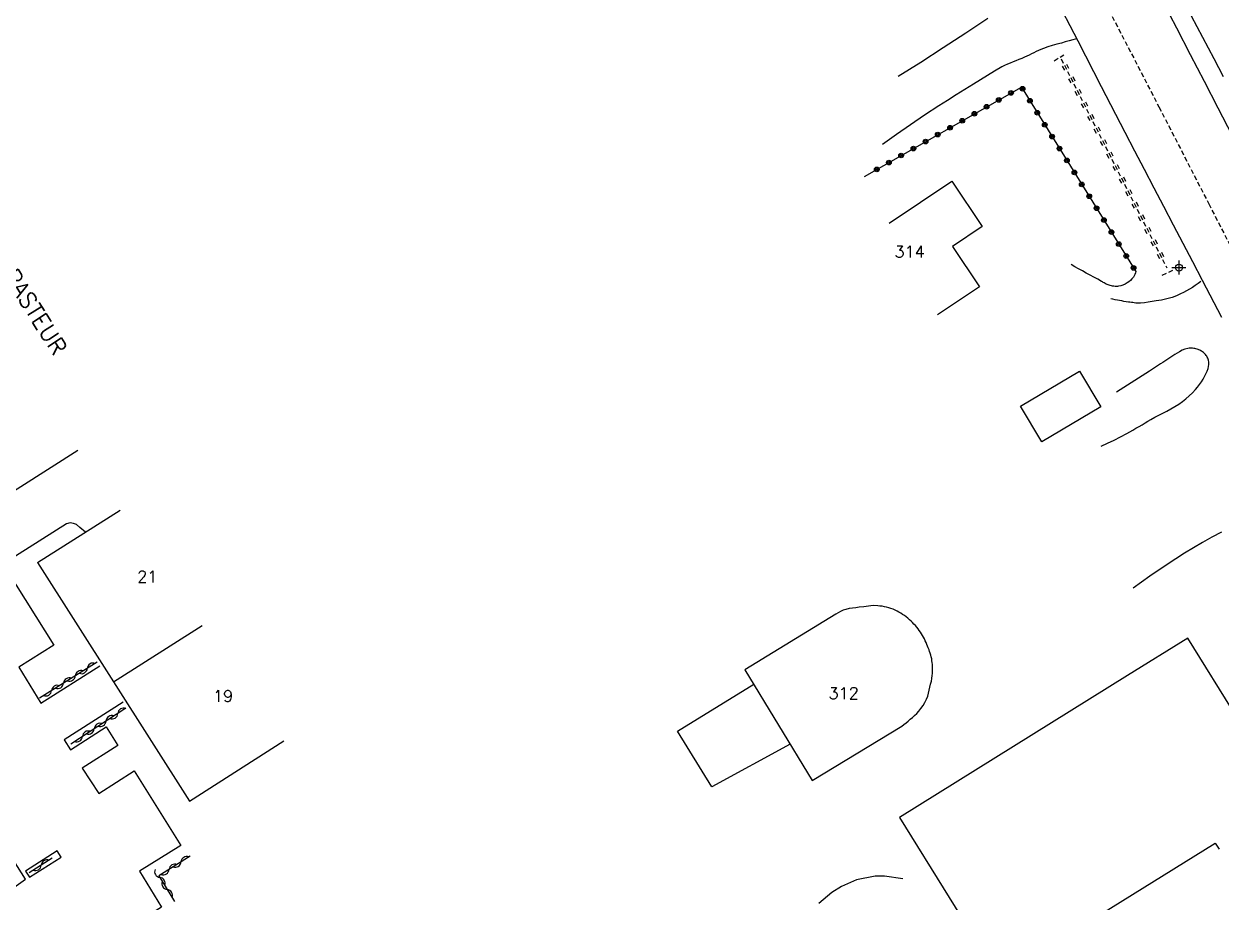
# Model space of a CAD drawing. Header units: millimetres. Extents: x 164999 to 166000, y 157004 to 158000.
# Drawn here: x 165616.7 to 165744.5, y 157724.9 to 157818.7 of the extents above; entities that cross this region are included whole.
import ezdxf
from ezdxf.enums import TextEntityAlignment as Align

# ---------------------------------------------------------------- set-up
doc = ezdxf.new("R2010")
doc.units = ezdxf.units.MM
doc.linetypes.add('DASHED', pattern=[0.75, 0.5, -0.25])
doc.layers.get('0').update_dxf_attribs({"linetype": 'CONTINUOUS'})
for name, color, linetype in [('W0001', 6, 'DASHED'), ('W0008', 7, 'CONTINUOUS'), ('W0010', 4, 'CONTINUOUS'), ('W0017', 7, 'CONTINUOUS'), ('W0101', 7, 'CONTINUOUS'), ('W0104', 1, 'CONTINUOUS'), ('W0112', 1, 'DASHED'), ('W0211', 2, 'CONTINUOUS'), ('W0214', 2, 'CONTINUOUS'), ('W0220', 5, 'DASHED'), ('W0310', 3, 'CONTINUOUS'), ('W0322', 7, 'CONTINUOUS'), ('W0853', 7, 'CONTINUOUS'), ('W0989', 7, 'CONTINUOUS'), ('W0991', 7, 'CONTINUOUS'), ('W1102', 7, 'CONTINUOUS')]:
    doc.layers.add(name, color=color, linetype=linetype)
doc.styles.get("Standard").update_dxf_attribs({"font": 'romans.shx', "width": 0.85})

# ---------------------------------------------------------------- blocks, each defined once
blk = doc.blocks.new('T853')
for p, q in [((-0.75, 0), (0.75, 0)), ((0, 0.75), (0, -0.75))]:
    blk.add_line(p, q)
blk.add_ellipse((0, 0), major_axis=(-0.265, 0.265), ratio=1, start_param=3.926991, end_param=10.210176)
blk = doc.blocks.new('t220o')
at = {"color": 0, "linetype": 'Continuous'}
for p, q in [((-0.25, 0.25), (0.25, 0.25)), ((-0.25, -0.25), (0.25, -0.25))]:
    blk.add_line(p, q, dxfattribs=at)
blk = doc.blocks.new('t322o')
at = {"color": 0, "linetype": 'Continuous'}
for radius in [0.25, 0.15]:
    blk.add_circle((0, 0), radius, dxfattribs=at)
blk = doc.blocks.new('t310o')
at = {"color": 0, "linetype": 'Continuous'}
for centre, start, end in [((-0.5, 0.38), 216.8699, 323.1304), ((0.5, -0.37), 36.8699, 143.1303)]:
    blk.add_arc(centre, 0.625, start, end, dxfattribs=at)

msp = doc.modelspace()

# ---------------------------------------------------------------- linework, layer by layer
at = {"layer": 'W0001'}
msp.add_lwpolyline([(165732.52, 157820.16), (165737.86, 157809.83), (165743.18, 157799.48), (165748.49, 157789.13)], dxfattribs=at)
at = {"layer": 'W0008'}
for points in [[(165726.68, 157821.77), (165729.19, 157816.88), (165731.7, 157812), (165734.22, 157807.13), (165735.25, 157805.15), (165736.28, 157803.18), (165737.32, 157801.2), (165738.35, 157799.23), (165739.38, 157797.25), (165740.42, 157795.28), (165741.45, 157793.31), (165742.48, 157791.33), (165744.53, 157787.37)], [(165745.7, 157806.73), (165744.18, 157809.7), (165742.72, 157812.55), (165741.24, 157815.4), (165739.77, 157818.25), (165738.29, 157821.09)]]:
    msp.add_lwpolyline(points, dxfattribs=at)
at = {"layer": 'W0010'}
msp.add_lwpolyline([(165616.81, 157728.24), (165617.26, 157727.58), (165620.65, 157729.74), (165620.2, 157730.4)], close=True, dxfattribs=at)
at = {"layer": 'W0017'}
for points in [[(165719.59, 157819.28), (165717.22, 157817.69), (165714.83, 157816.12), (165712.42, 157814.58), (165710, 157813.06)], [(165729.08, 157817.08), (165728.67, 157816.98), (165728.26, 157816.88), (165727.85, 157816.77), (165727.44, 157816.65), (165726.96, 157816.52), (165726.47, 157816.38), (165725.99, 157816.23), (165725.52, 157816.06), (165725.26, 157815.95), (165725.01, 157815.85), (165724.76, 157815.73), (165724.51, 157815.61), (165724.26, 157815.49), (165724.01, 157815.37), (165723.76, 157815.26), (165723.51, 157815.14), (165723.21, 157815.01), (165722.9, 157814.89), (165722.59, 157814.76), (165722.28, 157814.64), (165721.98, 157814.51), (165721.67, 157814.38), (165721.37, 157814.24), (165721.07, 157814.09), (165720.29, 157813.66), (165719.54, 157813.19), (165718.8, 157812.71), (165718.05, 157812.24), (165717.12, 157811.67), (165716.2, 157811.1), (165715.27, 157810.53), (165714.36, 157809.94), (165712.84, 157808.94), (165711.33, 157807.92), (165709.83, 157806.88), (165708.34, 157805.83)], [(165742.33, 157791.18), (165742.04, 157790.97), (165741.74, 157790.76), (165741.43, 157790.56), (165741.12, 157790.37), (165740.8, 157790.19), (165740.48, 157790.02), (165740.15, 157789.86), (165739.81, 157789.71), (165739.54, 157789.6), (165739.27, 157789.49), (165738.99, 157789.4), (165738.71, 157789.32), (165738.42, 157789.25), (165738.13, 157789.2), (165737.84, 157789.16), (165737.55, 157789.12), (165737.13, 157789.04), (165736.72, 157788.97), (165736.3, 157788.91), (165735.88, 157788.88), (165735.72, 157788.88), (165735.56, 157788.88), (165735.39, 157788.89), (165735.23, 157788.91), (165735.08, 157788.93), (165734.92, 157788.95), (165734.76, 157788.97), (165734.6, 157788.99), (165734.36, 157789.03), (165734.12, 157789.07), (165733.89, 157789.11), (165733.65, 157789.15), (165733.42, 157789.2), (165733.18, 157789.24), (165732.95, 157789.3), (165732.71, 157789.35)], [(165731.68, 157773.6), (165732.38, 157773.93), (165733.07, 157774.26), (165733.75, 157774.61), (165734.43, 157774.96), (165734.76, 157775.14), (165735.08, 157775.33), (165735.4, 157775.52), (165735.73, 157775.71), (165736.05, 157775.9), (165736.37, 157776.09), (165736.69, 157776.28), (165737.01, 157776.46), (165737.43, 157776.7), (165737.86, 157776.92), (165738.29, 157777.14), (165738.71, 157777.36), (165739.14, 157777.59), (165739.56, 157777.83), (165739.97, 157778.08), (165740.36, 157778.36), (165740.74, 157778.65), (165741.1, 157778.97), (165741.44, 157779.31), (165741.77, 157779.66), (165741.99, 157779.92), (165742.2, 157780.2), (165742.39, 157780.48), (165742.57, 157780.77), (165742.73, 157781.04), (165742.88, 157781.32), (165743.01, 157781.61), (165743.1, 157781.91), (165743.15, 157782.12), (165743.18, 157782.34), (165743.18, 157782.56), (165743.15, 157782.79), (165743.11, 157782.89), (165743.07, 157783), (165743.02, 157783.1), (165742.96, 157783.2), (165742.9, 157783.29), (165742.83, 157783.38), (165742.76, 157783.47), (165742.68, 157783.55), (165742.6, 157783.62), (165742.51, 157783.68), (165742.42, 157783.74), (165742.32, 157783.8), (165742.23, 157783.84), (165742.13, 157783.88), (165742.03, 157783.92), (165741.93, 157783.95), (165741.81, 157783.99), (165741.69, 157784.02), (165741.57, 157784.04), (165741.44, 157784.06), (165741.32, 157784.07), (165741.19, 157784.07), (165741.07, 157784.07), (165740.94, 157784.05), (165740.63, 157783.97), (165740.34, 157783.84), (165740.06, 157783.68), (165739.79, 157783.53), (165739.56, 157783.4), (165739.34, 157783.26), (165739.12, 157783.12), (165738.91, 157782.97), (165738.69, 157782.83), (165738.48, 157782.68), (165738.26, 157782.53), (165738.04, 157782.39), (165736.86, 157781.63), (165735.68, 157780.88), (165734.5, 157780.13), (165733.32, 157779.38)], [(165596.48, 157753.73), (165602.56, 157757.56), (165601.26, 157759.73), (165622.43, 157773.17)], [(165623.24, 157764.41), (165622.62, 157764.93), (165622.27, 157765.23), (165621.96, 157765.36), (165621.61, 157765.43), (165621.19, 157765.3), (165610.67, 157758.65), (165611.09, 157757.92), (165614.85, 157760.3), (165619.86, 157752.37), (165616.12, 157750.02), (165618.47, 157746.16), (165624.77, 157750.14)], [(165744.54, 157764.43), (165743.51, 157763.89), (165742.5, 157763.32), (165740.59, 157762.18), (165738.72, 157760.99), (165736.89, 157759.74), (165735.1, 157758.43)], [(165614.21, 157725.54), (165616.83, 157727.36), (165602.17, 157750.5), (165599.58, 157748.83)], [(165627.26, 157746.27), (165620.95, 157742.27), (165621.63, 157741.19), (165625.44, 157743.63), (165626.69, 157741.64), (165622.86, 157739.22), (165624.65, 157736.53), (165628.43, 157738.93), (165633.4, 157730.97), (165628.99, 157728.23), (165631.36, 157724.4), (165623.42, 157719.39), (165621.04, 157723.14), (165617.35, 157720.7)], [(165710.51, 157727.43), (165708.57, 157727.68), (165707.55, 157727.69), (165705.58, 157727.31), (165703.96, 157726.59), (165702.92, 157725.97), (165701.54, 157724.79)]]:
    msp.add_lwpolyline(points, dxfattribs=at)
at = {"layer": 'W0101'}
for points in [[(165709.06, 157797.4), (165715.76, 157801.89)], [(165715.76, 157801.89), (165718.99, 157797.07), (165715.81, 157794.93), (165718.7, 157790.63), (165714.22, 157787.62)], [(165618.12, 157761.17), (165626.95, 157766.79)], [(165618.12, 157761.17), (165626.22, 157748.43)], [(165710.4, 157743.72), (165710.62, 157743.9), (165710.85, 157744.08), (165711.07, 157744.26), (165711.29, 157744.45), (165711.53, 157744.65), (165711.77, 157744.86), (165712, 157745.07), (165712.21, 157745.3), (165712.45, 157745.6), (165712.67, 157745.92), (165712.87, 157746.25), (165713.05, 157746.6), (165713.17, 157746.91), (165713.26, 157747.23), (165713.33, 157747.55), (165713.4, 157747.88), (165713.48, 157748.19), (165713.56, 157748.5), (165713.62, 157748.81), (165713.66, 157749.13), (165713.67, 157749.33), (165713.68, 157749.52), (165713.69, 157749.72), (165713.69, 157749.92), (165713.68, 157750.11), (165713.67, 157750.31), (165713.65, 157750.51), (165713.62, 157750.7), (165713.59, 157750.9), (165713.54, 157751.1), (165713.49, 157751.29), (165713.44, 157751.49), (165713.37, 157751.68), (165713.31, 157751.87), (165713.23, 157752.06), (165713.16, 157752.24), (165713.08, 157752.44), (165713, 157752.64), (165712.91, 157752.83), (165712.82, 157753.02), (165712.72, 157753.21), (165712.61, 157753.4), (165712.5, 157753.58), (165712.39, 157753.76), (165712.26, 157753.94), (165712.13, 157754.12), (165711.99, 157754.29), (165711.85, 157754.46), (165711.7, 157754.62), (165711.55, 157754.78), (165711.39, 157754.93), (165711.22, 157755.08), (165711.05, 157755.23), (165710.87, 157755.37), (165710.68, 157755.51), (165710.49, 157755.64), (165710.3, 157755.77), (165710.1, 157755.89), (165709.9, 157756), (165709.69, 157756.1), (165709.47, 157756.19), (165709.24, 157756.27), (165709.01, 157756.35), (165708.78, 157756.41), (165708.55, 157756.46), (165708.31, 157756.51), (165708.07, 157756.54), (165707.83, 157756.57), (165707.33, 157756.58), (165706.84, 157756.53), (165706.34, 157756.47), (165705.85, 157756.4), (165705.49, 157756.36), (165705.13, 157756.32), (165704.77, 157756.27), (165704.42, 157756.18), (165704.14, 157756.08), (165703.87, 157755.97), (165703.61, 157755.83), (165703.36, 157755.68)], [(165703.36, 157755.68), (165693.65, 157749.73)], [(165752.37, 157715.22), (165761.18, 157720.65), (165751.55, 157736.02), (165740.93, 157753.11), (165734.51, 157749.11)], [(165693.65, 157749.73), (165700.84, 157737.9), (165710.4, 157743.72)], [(165626.22, 157748.43), (165634.33, 157735.69), (165644.41, 157742.14)], [(165734.51, 157749.11), (165710.15, 157733.97)], [(165710.15, 157733.97), (165720.77, 157716.89), (165743.88, 157731.22), (165744.28, 157730.57)]]:
    msp.add_lwpolyline(points, dxfattribs=at)
at = {"layer": 'W0104'}
msp.add_lwpolyline([(165723.09, 157777.88), (165729.36, 157781.63), (165731.64, 157777.82), (165725.37, 157774.07)], close=True, dxfattribs=at)
msp.add_lwpolyline([(165698.48, 157741.78), (165690.11, 157737.24), (165686.45, 157743.17), (165694.59, 157748.18)], dxfattribs=at)
at = {"layer": 'W0112'}
for points in [[(165726.66, 157814.76), (165727.72, 157815.4)], [(165738.22, 157791.88), (165739.5, 157792.47)]]:
    msp.add_lwpolyline(points, dxfattribs=at)
at = {"layer": 'W0211'}
msp.add_lwpolyline([(165735.38, 157792.27), (165735.35, 157792.11), (165735.29, 157791.95), (165735.22, 157791.8), (165735.13, 157791.65), (165734.98, 157791.47), (165734.82, 157791.31), (165734.64, 157791.16), (165734.45, 157791.03), (165734.24, 157790.91), (165734.02, 157790.81), (165733.79, 157790.73), (165733.55, 157790.68), (165733.43, 157790.67), (165733.3, 157790.66), (165733.17, 157790.66), (165733.04, 157790.68), (165732.91, 157790.69), (165732.78, 157790.72), (165732.66, 157790.75), (165732.53, 157790.78), (165732.42, 157790.82), (165732.32, 157790.86), (165732.22, 157790.91), (165732.12, 157790.97), (165732.02, 157791.03), (165731.92, 157791.09), (165731.83, 157791.15), (165731.73, 157791.2), (165731.32, 157791.42), (165730.91, 157791.64), (165730.5, 157791.87), (165730.09, 157792.09), (165729.69, 157792.31), (165729.28, 157792.54), (165728.87, 157792.77), (165728.47, 157792.99)], dxfattribs=at)
at = {"layer": 'W0214'}
msp.add_lwpolyline([(165744.77, 157813.04), (165743.76, 157814.96), (165742.56, 157817.24), (165741.34, 157819.51)], dxfattribs=at)
at = {"layer": 'W0220'}
msp.add_lwpolyline([(165727.42, 157814.96), (165738.69, 157792.65)], dxfattribs=at)
at = {"layer": 'W0310'}
for points in [[(165624.47, 157750.55), (165618.33, 157746.71)], [(165627.55, 157745.64), (165621.65, 157741.8)], [(165619.66, 157729.61), (165617.23, 157728.06)], [(165634.41, 157729.85), (165631.07, 157727.73), (165632.73, 157724.99)]]:
    msp.add_lwpolyline(points, dxfattribs=at)
at = {"layer": 'W0322'}
msp.add_lwpolyline([(165706.43, 157802.41), (165723.17, 157811.95), (165735.38, 157792.27)], dxfattribs=at)
at = {"layer": 'W1102'}
msp.add_lwpolyline([(165626.22, 157748.43), (165635.68, 157754.46)], dxfattribs=at)

# ---------------------------------------------------------------- block references
at = {"layer": 'W0220', "rotation": 296.8017838406249}
for p in [(165727.87, 157814.07), (165728.55, 157812.73), (165729.22, 157811.39), (165729.9, 157810.05), (165730.58, 157808.71), (165731.25, 157807.37), (165731.93, 157806.03), (165732.61, 157804.7), (165733.28, 157803.36), (165733.96, 157802.02), (165734.63, 157800.68), (165735.31, 157799.34), (165735.99, 157798), (165736.66, 157796.66), (165737.34, 157795.32), (165738.02, 157793.98)]:
    msp.add_blockref('t220o', p, dxfattribs=at)
at = {"layer": 'W0310'}
for p, rotation in [((165622.14, 157749.09), 211.9659879652285), ((165623.42, 157749.89), 211.9659879652285), ((165619.6, 157747.51), 211.9659879652285), ((165620.87, 157748.3), 211.9659879652285), ((165626.68, 157745.07), 213.035467687372), ((165625.42, 157744.26), 213.035467687372), ((165622.9, 157742.62), 213.035467687372), ((165624.16, 157743.44), 213.035467687372), ((165618.5, 157728.87), 212.4971532223225), ((165632.16, 157728.42), 212.3323542870775), ((165633.43, 157729.23), 212.3323542870775), ((165631.17, 157727.56), 301.2304462129609), ((165631.95, 157726.27), 301.2304462129609)]:
    msp.add_blockref('t310o', p, dxfattribs=dict(at, rotation=rotation))
at = {"layer": 'W0322'}
for p, rotation in [((165723.29, 157811.76), 301.8346935652909), ((165720.76, 157810.58), 29.68616950767974), ((165722.06, 157811.32), 29.68616950767974), ((165724.08, 157810.48), 301.8346935652909), ((165719.46, 157809.84), 29.68616950767974), ((165724.87, 157809.21), 301.8346935652909), ((165716.85, 157808.35), 29.68616950767974), ((165718.15, 157809.09), 29.68616950767974), ((165725.66, 157807.93), 301.8346935652909), ((165714.24, 157806.87), 29.68616950767974), ((165715.55, 157807.61), 29.68616950767974), ((165726.45, 157806.66), 301.8346935652909), ((165711.64, 157805.38), 29.68616950767974), ((165712.94, 157806.12), 29.68616950767974), ((165727.24, 157805.38), 301.8346935652909), ((165710.33, 157804.64), 29.68616950767974), ((165728.03, 157804.11), 301.8346935652909), ((165707.73, 157803.15), 29.68616950767974), ((165709.03, 157803.89), 29.68616950767974), ((165728.83, 157802.84), 301.8346935652909), ((165729.62, 157801.56), 301.8346935652909), ((165730.41, 157800.29), 301.8346935652909), ((165731.2, 157799.01), 301.8346935652909), ((165731.99, 157797.74), 301.8346935652909), ((165732.78, 157796.46), 301.8346935652909), ((165733.57, 157795.19), 301.8346935652909), ((165734.36, 157793.91), 301.8346935652909), ((165735.15, 157792.64), 301.8346935652909)]:
    msp.add_blockref('t322o', p, dxfattribs=dict(at, rotation=rotation))
at = {"layer": 'W0853'}
msp.add_blockref('T853', (165739.99, 157792.67), dxfattribs=at)

# ---------------------------------------------------------------- texts
at = {"layer": 'W0989'}
msp.add_text('AVENUE PASTEUR', height=1.75, rotation=302.3145, dxfattribs=at).set_placement((165615.19, 157792.2), align=Align.MIDDLE_CENTER)
at = {"layer": 'W0991'}
for s, p in [('314', (165711.24, 157794.37)), ('21', (165629.82, 157759.67)), ('19', (165637.92, 157746.93)), ('312', (165704.19, 157747.23))]:
    msp.add_text(s, height=1.25, dxfattribs=at).set_placement(p, align=Align.MIDDLE_CENTER)

doc.saveas('drawing.dxf')
